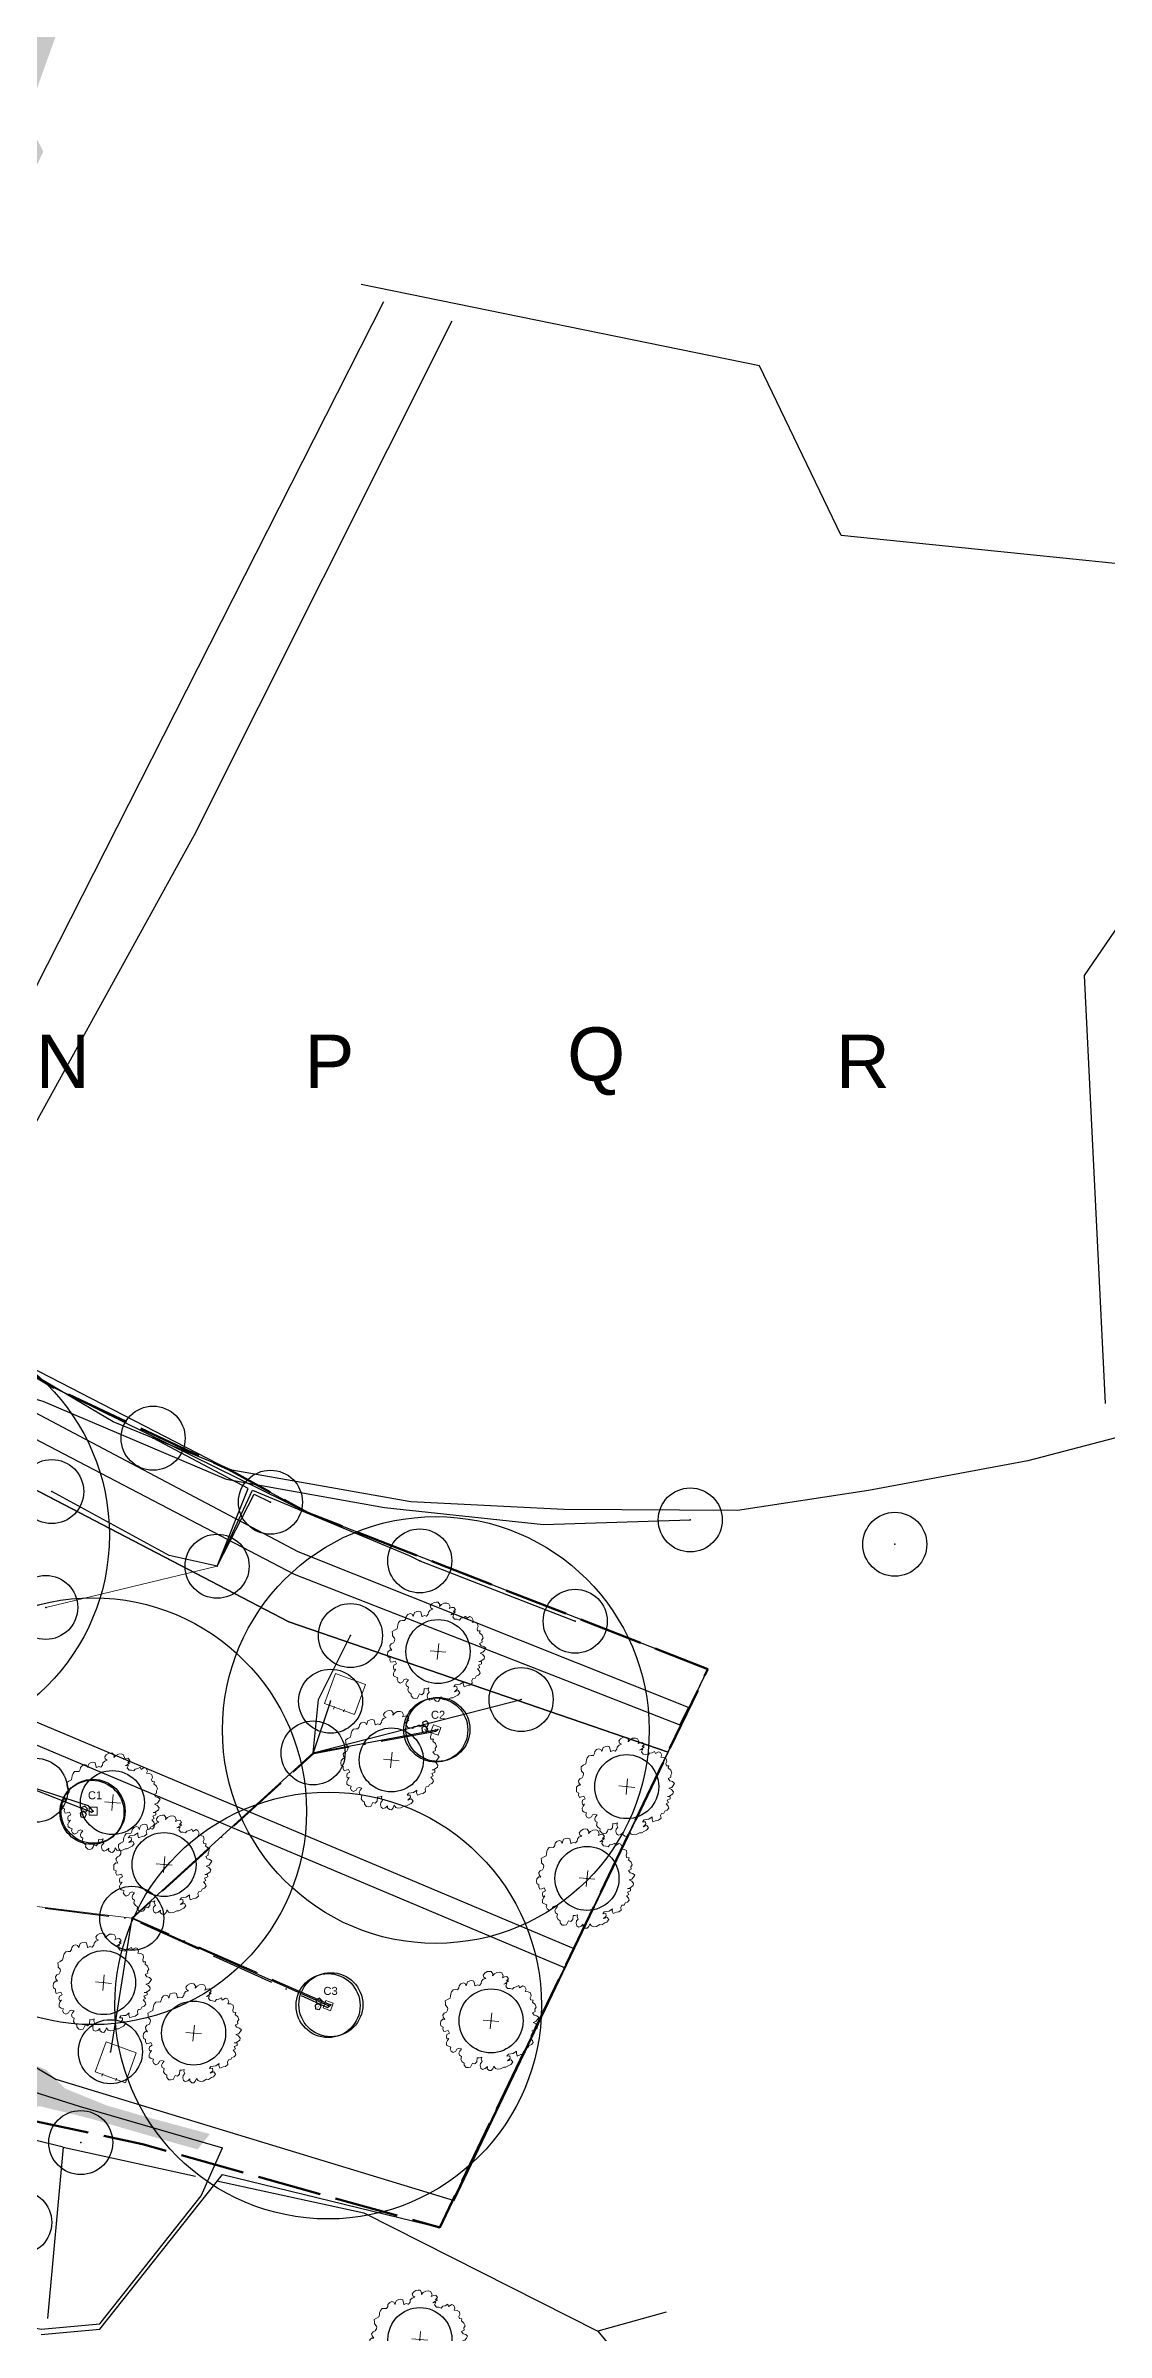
# Model space of a CAD drawing. Header units: metres. Extents: x 372109 to 376137, y 236217 to 239160.
# Drawn here: x 374380.9 to 374579.7, y 238256.4 to 238685 of the extents above; entities that cross this region are included whole.
import ezdxf

# ---------------------------------------------------------------- set-up
doc = ezdxf.new("R2010")
doc.units = ezdxf.units.M
doc.header["$MEASUREMENT"] = 0
doc.header["$PDMODE"] = 32
doc.header["$PDSIZE"] = 12
doc.linetypes.add('ACAD_ISO02W100', pattern=[15, 12, -3])
doc.linetypes.add('ACAD_ISO11W100', pattern=[33, 12, -3, 12, -3, 0, -3])
for name, color, linetype, lineweight, true_color in [('Areas ... Camping', 96, 'Continuous', 25, 0x008000), ('Fire ... Water Extinguisher', 1, 'Continuous', 25, 0xff0000), ('Grid ... Labels', 18, 'Continuous', 25, 0x000000), ('Heras (perimeter)', 16, 'Continuous', 25, 0x800000), ('License ... License Boundary', 1, 'ACAD_ISO02W100', 50, 0xff0000), ('Natural ... Tree Symbols', 96, 'Continuous', 5, 0x008000), ('Natural ... Trees', 96, 'Continuous', 25, 0x008000), ('Natural ... Water', 176, 'Continuous', 25, 0x000080), ('NOC ... DK', 18, 'Continuous', 13, 0x000000), ('NOC ... DK Names', 18, 'Continuous', 25, 0x000000), ('NOC ... DK Radius', 216, 'Continuous', 25, 0x800080), ('NOC ... Fibre', 2, 'ACAD_ISO11W100', 25, 0xffff00), ('NOC ... Switch', 30, 'Continuous', 25, 0xff7f00), ('Paths ... Fire', 253, 'Continuous', 25, 0xa0a0a4), ('Paths ... Roads', 56, 'Continuous', 25, 0x808000), ('Power ... 32', 5, 'Continuous', 25, 0x0000ff), ('Power ... 63-3', 20, 'Continuous', 13, 0xfd5b07), ('Power ... Distro', 3, 'Continuous', 25, 0x00ff00), ('Services ... Water Lines', 5, 'Continuous', 25, 0x0000ff), ('Services ... Water Points', 5, 'Continuous', 25, 0x0000ff), ('Streets', 18, 'Continuous', 25, 0x000000), ('Structures', 18, 'Continuous', 18, 0x000000), ('Structures ... Exits', 18, 'Continuous', 5, 0x000000)]:
    doc.layers.add(name, color=color, linetype=linetype, lineweight=lineweight, true_color=true_color)
doc.styles.add('textstyle142', font='Arial.ttf')
doc.styles.add('textstyle143', font='Arial.ttf')
doc.styles.add('textstyle144', font='Arial.ttf')
doc.styles.add('textstyle17', font='Arial.ttf')
doc.styles.add('textstyle192', font='Arial.ttf')
doc.styles.add('textstyle193', font='Arial.ttf')
doc.styles.add('textstyle194', font='Arial.ttf')
doc.styles.add('textstyle195', font='Arial.ttf')

# ---------------------------------------------------------------- blocks, each defined once
blk = doc.blocks.new('Fire Extinguisher - Water')
at = {"layer": 'Fire ... Water Extinguisher'}
for p, q in [((0, 0.62), (-0.59, 0.19)), ((-0.59, 0.19), (-0.37, -0.5)), ((0.59, 0.19), (0, 0.62)), ((0.37, -0.5), (0.59, 0.19)), ((-0.37, -0.5), (0.37, -0.5))]:
    blk.add_line(p, q, dxfattribs=at)
at = {"layer": 'Fire ... Water Extinguisher', "insert": (0, 0), "char_height": 0.05, "attachment_point": 5, "style": 'textstyle17'}
blk.add_mtext('\\H0.25;W', dxfattribs=at)
blk = doc.blocks.new('Tree')
at = {"layer": 'Natural ... Tree Symbols', "linetype": 'ByBlock'}
for p, q in [((-1.5, 0), (1.5, 0)), ((0, -1.5), (0, 1.5))]:
    blk.add_line(p, q, dxfattribs=at)
blk.add_lwpolyline([(-0.97, -7.72), (-1.22, -7.33), (-1.15, -6.93), (-1.6, -7.13), (-1.99, -7.13), (-1.99, -7.91), (-2.31, -8.32), (-2.76, -8.22), (-2.89, -8.61), (-3.08, -9.01), (-3.47, -9.11), (-3.85, -9.11), (-4.3, -8.71), (-4.3, -8.32), (-4.69, -8.11), (-5.01, -7.72), (-4.94, -7.13), (-5.32, -6.93), (-5.46, -6.53), (-5.32, -6.14), (-5.07, -5.74), (-5.52, -5.64), (-5.91, -5.83), (-6.09, -6.24), (-6.54, -6.53), (-6.93, -6.33), (-7.19, -5.94), (-7.06, -5.55), (-7.51, -5.44), (-7.89, -5.25), (-7.96, -4.75), (-7.83, -4.36), (-7.57, -3.96), (-7.96, -4.06), (-8.08, -3.66), (-8.02, -3.27), (-7.57, -2.97), (-7.83, -2.47), (-8.28, -2.67), (-8.66, -2.77), (-8.86, -2.37), (-8.86, -1.98), (-9.3, -1.78), (-9.36, -1.39), (-9.36, -0.89), (-9.04, -0.5), (-8.66, -0.5), (-8.98, -0.09), (-9.11, 0.3), (-8.86, 0.69), (-8.47, 0.89), (-8.28, 1.3), (-8.28, 1.69), (-8.32, 1.81), (-8.73, 2.18), (-8.79, 2.58), (-8.86, 2.97), (-8.47, 3.27), (-8.02, 3.57), (-7.96, 3.96), (-7.96, 4.36), (-7.83, 4.76), (-7.57, 5.15), (-7.12, 5.25), (-6.74, 5.25), (-6.54, 5.65), (-6.54, 6.04), (-6.22, 6.44), (-5.84, 6.63), (-5.46, 6.54), (-5.19, 6.14), (-5.14, 6.54), (-5.01, 6.93), (-4.62, 7.13), (-4.24, 7.23), (-3.85, 7.13), (-3.59, 6.34), (-3.53, 6.3), (-3.14, 6.5), (-2.76, 6.44), (-2.73, 6.44), (-2.44, 6.83), (-2.44, 7.23), (-2.12, 7.63), (-1.67, 7.82), (-2.05, 8.02), (-2.19, 8.42), (-1.92, 8.82), (-1.54, 9.12), (-1.15, 9.21), (-0.77, 9.21), (-0.45, 8.82), (-0.45, 8.42), (-0.13, 8.82), (0.32, 9.12), (0.83, 9.21), (1.22, 9.12), (1.54, 8.62), (1.41, 8.22), (1.8, 8.42), (2.25, 8.52), (2.57, 8.12), (2.25, 7.73), (2.63, 7.73), (2.18, 7.33), (1.8, 7.04), (2.37, 7.23), (2.18, 6.74), (2.57, 6.34), (3.02, 6.34), (3.47, 6.24), (3.72, 6.63), (4.17, 6.74), (4.62, 7.04), (4.81, 6.63), (5.39, 7.04), (5.77, 6.93), (6.03, 6.44), (5.9, 6.04), (6.47, 6.04), (6.92, 5.85), (7.06, 5.35), (6.92, 4.96), (7.06, 4.55), (7.51, 4.55), (7.44, 4.16), (7.96, 3.77), (8.21, 3.27), (8.02, 2.88), (8.08, 2.47), (7.64, 2.18), (7.96, 1.78), (8.47, 1.69), (8.86, 1.39), (8.66, 0.99), (8.41, 0.6), (7.89, 0.41), (8.41, 0.2), (8.79, -0.2), (8.72, -0.59), (8.14, -1.09), (7.76, -1.19), (8.27, -1.19), (8.34, -1.58), (7.76, -1.88), (8.08, -2.28), (7.64, -2.58), (8.08, -2.97), (8.21, -3.36), (7.96, -3.75), (7.51, -3.96), (7.37, -4.36), (6.92, -4.45), (6.8, -4.85), (6.92, -5.34), (6.47, -5.74), (6.09, -5.83), (5.45, -6.14), (5.26, -5.64), (5.26, -5.25), (4.68, -5.74), (4.23, -5.83), (3.78, -5.94), (3.53, -6.33), (4.1, -6.24), (4.17, -6.72), (3.72, -7.22), (4.42, -6.93), (4.75, -7.33), (4.42, -7.82), (4.04, -8.02), (3.53, -8.41), (3.14, -8.41), (2.57, -8.8), (1.99, -8.91), (1.6, -8.8), (1.28, -8.41), (1.15, -8.91), (0.83, -9.3), (0.45, -9.3), (0.06, -9.01), (0.06, -8.61), (-0.32, -9.01), (-0.77, -9.21), (-1.15, -9.01), (-1.29, -8.52), (-1.29, -8.11)], close=True, dxfattribs=at)
blk = doc.blocks.new('Clearspan 6x6')
at = {"layer": 'Structures', "flags": 128}
blk.add_lwpolyline([(3, -3), (3, 3), (-3, 3), (-3, -3)], close=True, dxfattribs=at)

msp = doc.modelspace()

# ---------------------------------------------------------------- hatches: boundary and pattern name
at = {"layer": 'Natural ... Water', "transparency": 33554687}
msp.add_hatch(color=256, dxfattribs=at).paths.add_polyline_path([(374380.41, 238665.15), (374378.2, 238660.55), (374376.95, 238660.95), (374378.4, 238664.9), (374375.4, 238672.2), (374367.8, 238673.9), (374361.4, 238677), (374356.8, 238675.3), (374355.4, 238673.1), (374351.5, 238675.5), (374354.4, 238681.2), (374343, 238689), (374333.3, 238692.7), (374328.3, 238697.1), (374342.6, 238710.7), (374346.9, 238718.6), (374353.2, 238727.6), (374355.7, 238728.8), (374360.8, 238727.9), (374364.7, 238729.7), (374368.5, 238734.8), (374371.1, 238741.4), (374379.1, 238752.1), (374381.6, 238759.7), (374383.9, 238762.4), (374390.8, 238766.4), (374392.9, 238768.7), (374398.9, 238781.6), (374405.6, 238792.5), (374404.7, 238794.1), (374403.1, 238793.5), (374402.3, 238794.1), (374401.6, 238795.9), (374407.6, 238806.3), (374409, 238813.9), (374412.2, 238820.5), (374412.3, 238825.3), (374414.1, 238830.2), (374414.7, 238835.1), (374416.53, 238837.11), (374417.49, 238835.51), (374415.8, 238830.9), (374414.3, 238820.4), (374412.2, 238817.3), (374410.8, 238813.3), (374410.2, 238806.5), (374405.4, 238799.1), (374405, 238796.5), (374407.5, 238794.7), (374406, 238789.4), (374400.2, 238780), (374393.9, 238764.6), (374388.6, 238762.4), (374385.2, 238759.4), (374388.4, 238755.8), (374389.9, 238749.5), (374392.5, 238719.3), (374387.6, 238700.3), (374378.4, 238674.7), (374376.4, 238673.1)], flags=0)
at = {"layer": 'Paths ... Roads', "transparency": 33554687}
msp.add_hatch(color=256, dxfattribs=at).paths.add_polyline_path([(374311.08, 238181.49), (374316.83, 238175.83), (374316.95, 238178.56), (374317.23, 238181.56), (374318.33, 238185.2), (374320.19, 238188.24), (374321.34, 238190.62), (374323.57, 238196.23), (374327.25, 238202.27), (374330.41, 238206.96), (374332.23, 238209.92), (374337.11, 238217.25), (374342.17, 238224.86), (374346.14, 238230.73), (374349.26, 238235.59), (374353.39, 238242.03), (374355.46, 238246.15), (374357.28, 238249.56), (374359.3, 238254.13), (374360.92, 238258.91), (374363.19, 238265.51), (374365.01, 238271.02), (374366.51, 238276.64), (374368.05, 238281.7), (374370.19, 238287.74), (374372.1, 238292.68), (374373.55, 238296.08), (374376.19, 238298.18), (374379.75, 238298.79), (374383.39, 238297.9), (374389.34, 238296.44), (374396.51, 238294.34), (374405.5, 238291.75), (374409.35, 238290.69), (374411.65, 238293.57), (374400.64, 238296.52), (374392.34, 238298.91), (374384.53, 238302.07), (374381, 238305.59), (374373.03, 238308.91), (374370.76, 238302.68), (374368.17, 238294.42), (374367.08, 238289.56), (374364.69, 238281.46), (374362.34, 238273.97), (374360.76, 238268.5), (374358.49, 238262.15), (374357.36, 238258.06), (374355.41, 238253.16), (374353.27, 238248.62), (374349.38, 238241.82), (374343.31, 238232.63), (374340.68, 238228.79), (374338.69, 238226.23), (374330.68, 238213.6), (374324.56, 238203.76), (374317.23, 238191.13), (374315.86, 238187.24), (374314.76, 238184.41), (374313.99, 238183.07), (374313.1, 238182.22), (374311.77, 238181.82)], flags=0)

# ---------------------------------------------------------------- linework, layer by layer
at = {"layer": 'Areas ... Camping', "flags": 128}
for points in [[(374367.33, 238431.03), (374368, 238420), (374426.46, 238389.58), (374497.54, 238365.17), (374505.01, 238380.71), (374430, 238410), (374382.22, 238433.54), (374374.05, 238438.5)], [(374377.19, 238307.18), (374382.76, 238303.83), (374457.44, 238281.08), (374497.57, 238365.16), (374426.46, 238389.58), (374368.25, 238419.88), (374374, 238352), (374375, 238340)]]:
    msp.add_lwpolyline(points, close=True, dxfattribs=at)
at = {"layer": 'Heras (perimeter)'}
msp.add_line((374415.05, 238418.16), (374363.61, 238444.69), dxfattribs=at)
at = {"layer": 'Heras (perimeter)', "flags": 128}
msp.add_lwpolyline([(374380, 238256), (374391, 238257), (374414, 238286), (374454.73, 238276.03), (374505.01, 238380.71), (374430, 238410), (374414.12, 238418.64)], dxfattribs=at)
at = {"layer": 'License ... License Boundary', "flags": 128}
msp.add_lwpolyline([(374191.54, 238455.62), (374198.75, 238453.27), (374202.8, 238449.22), (374203.12, 238443.96), (374200.05, 238438.7), (374197.29, 238434.97), (374188.63, 238427.04), (374181.74, 238422.91), (374180.21, 238402.42), (374174.78, 238385.58), (374166.44, 238370.51), (374158.59, 238361.36), (374160.04, 238344.92), (374159.4, 238330.75), (374153.65, 238324.52), (374151.86, 238310.35), (374135.83, 238290.91), (374130.81, 238274.72), (374130.62, 238258.86), (374133.42, 238247.48), (374130.92, 238230.28), (374131.05, 238216.12), (374127.88, 238208.87), (374119.34, 238199.9), (374107.1, 238191.12), (374103.14, 238189.29), (374096.6, 238192.89), (374092.31, 238179.02), (374099.96, 238175.6), (374102.16, 238169.42), (374103.22, 238162.44), (374102.04, 238157.71), (374099.06, 238152.99), (374096.6, 238144.11), (374094.35, 238138.79), (374082.05, 238119.57), (374075.08, 238110.94), (374070.35, 238101.48), (374066.8, 238091.9), (374058.99, 238087.76), (374051.37, 238086.85), (374042.95, 238084.5), (374025.7, 238072.44), (374011.13, 238061.1), (374003.27, 238042.07), (373997.6, 238031.79), (373997.93, 238021.74), (373998.74, 238015.27), (373990.72, 237997.77), (373993.96, 237987.17), (373994.44, 237967.33), (373997.28, 237951.78), (374006.51, 237936.07), (374018.01, 237930.32), (374027.59, 237925.79), (374046.75, 237938.45), (374051.6, 237947.2), (374055.03, 237955.12), (374057.99, 237958.55), (374066.62, 237958.08), (374074.32, 237954.02), (374081.83, 237952.18), (374100.44, 237947.57), (374134.45, 237938.74), (374153.4, 237933.64), (374181.66, 237927.16), (374207.33, 237920.93), (374224.02, 237917.69), (374225.21, 237917.77), (374227.59, 237924.16), (374236.72, 237922.36), (374242.88, 237936.88), (374251.71, 237957.29), (374257.05, 237969.03), (374301.43, 237960.2), (374350.07, 238081.85), (374367.43, 238144.1), (374373.26, 238201.59), (374378.12, 238242.25), (374377.47, 238290.02), (374377.95, 238296.18), (374399.01, 238291.64), (374454.73, 238276.03), (374505.01, 238380.71), (374430, 238410), (374415.05, 238418.16), (374382.22, 238433.54), (374364.22, 238444.46), (374191.87, 238462.99)], close=True, dxfattribs=at)
at = {"layer": 'Natural ... Trees'}
for p in [(374540.05, 238404.11), (374454.41, 238384), (374445.66, 238363.68), (374489.79, 238358.68), (374393.37, 238355.7), (374403.06, 238344.08), (374482.34, 238341.47), (374391.72, 238321.94), (374464.35, 238314.78), (374408.6, 238312.49), (374387.43, 238291.97), (374451.02, 238255.04)]:
    msp.add_point(p, dxfattribs=at)
at = {"layer": 'Natural ... Water'}
for points in [[(374579.58, 238430.48), (374575.64, 238510.74), (374607.44, 238557.24), (374607.04, 238585.34), (374529.99, 238593.19), (374514.69, 238624.99), (374440.03, 238640.24)], [(374589.37, 238426.12), (374564.97, 238419.74), (374535.09, 238414.18), (374510.55, 238410.46), (374478, 238410.62), (374449.31, 238412.08), (374415.76, 238417.98), (374393.53, 238427.05), (374363.61, 238444.69)], [(374384.15, 238291.08), (374374.03, 238293.59)], [(374497.2, 238260.2), (374484.35, 238256.63)], [(374484.35, 238256.63), (374499.8, 238237.9)]]:
    msp.add_lwpolyline(points, dxfattribs=at)
at = {"layer": 'Natural ... Water', "flags": 128}
for points in [[(374384.15, 238291.08), (374381.17, 238258.98)], [(374384.15, 238291.08), (374408.93, 238285.67)], [(374412.95, 238284.79), (374440.48, 238278.78), (374484.35, 238256.63)]]:
    msp.add_lwpolyline(points, dxfattribs=at)
at = {"layer": 'NOC ... DK', "flags": 128}
for points in [[(374453.03, 238368.86), (374454.44, 238368.34), (374454.96, 238369.75), (374453.55, 238370.26)], [(374389, 238353.32), (374390.5, 238353.32), (374390.5, 238354.82), (374389, 238354.82)], [(374432.85, 238317.19), (374434.26, 238316.68), (374434.77, 238318.09), (374433.36, 238318.6)]]:
    msp.add_lwpolyline(points, close=True, dxfattribs=at)
at = {"layer": 'NOC ... DK Radius'}
for centre in [(374352.81, 238405.82), (374454, 238369.3), (374389.75, 238354.07), (374433.81, 238317.64)]:
    msp.add_circle(centre, 40, dxfattribs=at)
at = {"layer": 'NOC ... Fibre', "flags": 128}
for points in [[(374434.32, 238317.81), (374433.9, 238317.9), (374397.16, 238334.02), (374431.1, 238364.9), (374454, 238369.1), (374454.4, 238369.4)], [(374338.23, 238302.56), (374333.8, 238314), (374339.7, 238340.9), (374397, 238333.9), (374433.7, 238317.3), (374434.32, 238317.81)]]:
    msp.add_lwpolyline(points, dxfattribs=at)
at = {"layer": 'NOC ... Fibre'}
msp.add_lwpolyline([(374389.75, 238354.07), (374388.9, 238355.1), (374387.3, 238355.6), (374379.15, 238358.24), (374337.9, 238351.7), (374334.89, 238353.1), (374334.47, 238352.83)], dxfattribs=at)
at = {"layer": 'NOC ... Switch'}
for p in [(374454.4, 238369.4), (374389.75, 238354.07), (374434.32, 238317.81)]:
    msp.add_point(p, dxfattribs=at)
at = {"layer": 'Paths ... Fire', "flags": 128}
for points in [[(374367.46, 238429.84), (374427.47, 238398.52), (374499.77, 238370.27), (374501.4, 238373.51), (374428.22, 238402.72), (374371.2, 238432.81), (374367.46, 238429.84)], [(374478.32, 238324.68), (374372.26, 238369.31), (374371.9, 238373.8), (374479.87, 238328.37), (374478.26, 238324.7)]]:
    msp.add_lwpolyline(points, close=True, dxfattribs=at)
at = {"layer": 'Power ... 32'}
for p, q in [((374451, 238401), (374480.13, 238389.68)), ((374431, 238365), (374470, 238375)), ((374434.28, 238374.7), (374431, 238365)), ((374431, 238365), (374454, 238369.3)), ((374379, 238358), (374389.54, 238353.87)), ((374397, 238334), (374393, 238309)), ((374397, 238334), (374433.81, 238317.64))]:
    msp.add_line(p, q, dxfattribs=at)
at = {"layer": 'Power ... 32', "flags": 128}
for points in [[(374413, 238400), (374418.79, 238414.55), (374401, 238424)], [(374413, 238400), (374404, 238402), (374382, 238414)], [(374413, 238400), (374419.61, 238414.26), (374449, 238402), (374451, 238401)], [(374413, 238400), (374419.97, 238413.48), (374423, 238412)], [(374431, 238365), (374432, 238375), (374438, 238387)]]:
    msp.add_lwpolyline(points, dxfattribs=at)
at = {"layer": 'Power ... 63-3'}
msp.add_line((374397, 238334), (374431, 238365), dxfattribs=at)
at = {"layer": 'Power ... 63-3', "flags": 128}
for points in [[(374380.87, 238392.27), (374413, 238400)], [(374340, 238341), (374397, 238334)]]:
    msp.add_lwpolyline(points, dxfattribs=at)
at = {"layer": 'Power ... Distro'}
for p in [(374401, 238424), (374382, 238414), (374423, 238412), (374413, 238400), (374451, 238401), (374380.87, 238392.27), (374438, 238387), (374480.13, 238389.68), (374434.28, 238374.7), (374470, 238375), (374454, 238369.3), (374431, 238365), (374379, 238358), (374389.54, 238353.87), (374397, 238334), (374433.81, 238317.64), (374393, 238309), (374376, 238277)]:
    msp.add_point(p, dxfattribs=at)
at = {"layer": 'Services ... Water Lines'}
for points in [[(374148.09, 237704.75), (374156.87, 237758.16), (374173.69, 237813.4), (374183.94, 237845.23), (374197.84, 237887.42), (374215.64, 237928.14), (374241.74, 238004.96), (374264.9, 238057.15), (374286.12, 238111.78), (374299.78, 238171.53), (374315.01, 238192.29), (374323.19, 238234.94), (374338.55, 238287.61), (374351.24, 238357.85), (374354.41, 238438.57), (374408.79, 238537.1), (374457.08, 238633.43)], [(374239.26, 238292.46), (374248.2, 238310.65), (374262.71, 238319.49), (374314.42, 238378.13), (374343.8, 238437.11), (374363.79, 238478.57), (374444.27, 238637.09)], [(374354.41, 238438.57), (374380.34, 238430.95), (374414.71, 238416.33), (374444.35, 238411), (374474.18, 238407.84), (374501.7, 238408.68)]]:
    msp.add_lwpolyline(points, dxfattribs=at)
at = {"layer": 'Services ... Water Points'}
msp.add_point((374501.7, 238408.68), dxfattribs=at)
at = {"layer": 'Streets', "flags": 128}
for points in [[(374373.5, 238303.07), (374387.32, 238298.73), (374414, 238291)], [(374360, 238261), (374380, 238257), (374391, 238258), (374410, 238282), (374414, 238291)]]:
    msp.add_lwpolyline(points, dxfattribs=at)
at = {"layer": 'Structures ... Exits'}
for p, q in [((374434.83, 238373.23), (374435, 238373.7)), ((374436.71, 238372.68), (374436.88, 238373.15)), ((374391.39, 238304.43), (374391.56, 238304.9)), ((374393.98, 238303.55), (374394.15, 238304.02))]:
    msp.add_line(p, q, dxfattribs=at)

# ---------------------------------------------------------------- block references
at = {"layer": 'Fire ... Water Extinguisher', "rotation": 349.9999999999999}
for p in [(374451.9, 238369.45), (374452.08, 238370.43), (374388.08, 238354.43), (374387.9, 238353.45), (374431.9, 238317.45), (374432.08, 238318.43)]:
    msp.add_blockref('Fire Extinguisher - Water', p, dxfattribs=at)
at = {"layer": 'Natural ... Tree Symbols', "rotation": 355}
for p in [(374454.41, 238384), (374445.66, 238363.68), (374489.79, 238358.68), (374393.37, 238355.7), (374403.06, 238344.08), (374482.34, 238341.47), (374391.72, 238321.94), (374464.35, 238314.78), (374408.6, 238312.49), (374451.02, 238255.04), (374371.82, 238247.59)]:
    msp.add_blockref('Tree', p, dxfattribs=at)
at = {"layer": 'Structures', "rotation": 340.0000000000001}
for p in [(374436.97, 238376.04), (374394, 238307)]:
    msp.add_blockref('Clearspan 6x6', p, dxfattribs=at)

# ---------------------------------------------------------------- texts
at = {"layer": 'Grid ... Labels', "char_height": 10, "attachment_point": 5}
for s, insert, style in [('Q', (374484.06, 238494.63), 'textstyle194'), ('N', (374384.06, 238494.63), 'textstyle192'), ('P', (374434.06, 238494.63), 'textstyle193'), ('R', (374534.06, 238494.63), 'textstyle195')]:
    msp.add_mtext(s, dxfattribs=dict(at, insert=insert, style=style))
at = {"layer": 'NOC ... DK Names', "char_height": 1.5, "attachment_point": 5}
for s, insert, style in [('C2', (374454.42, 238372.14), 'textstyle143'), ('C1', (374390.12, 238357.05), 'textstyle142'), ('C3', (374434.27, 238320.38), 'textstyle144')]:
    msp.add_mtext(s, dxfattribs=dict(at, insert=insert, style=style))

doc.saveas('drawing.dxf')
